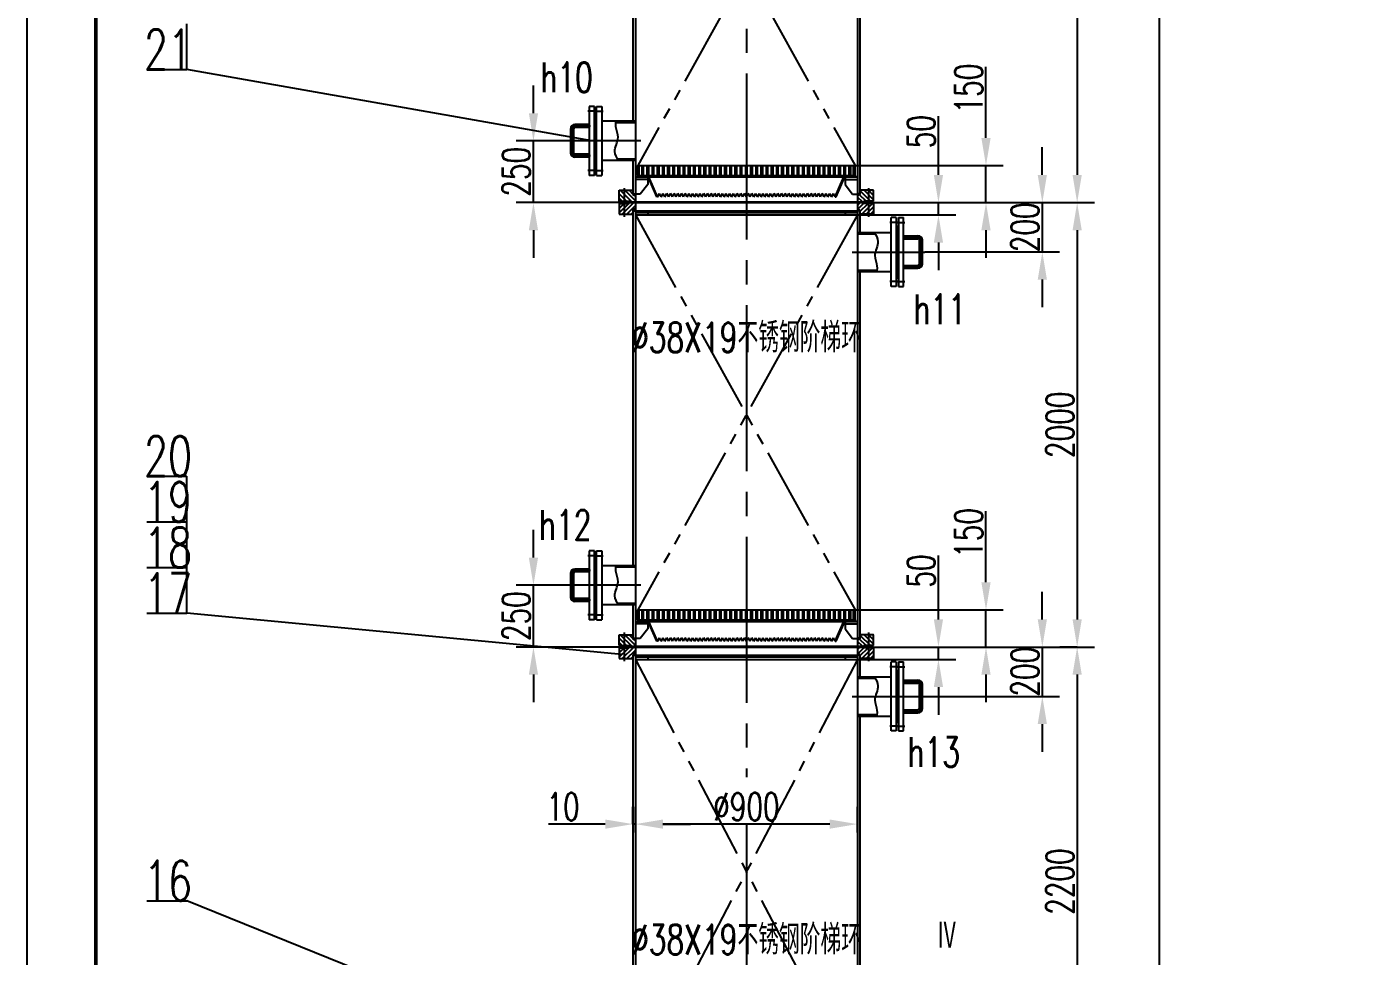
# Model space of a CAD drawing. Extents: x 4061 to 20693, y -5077 to 18471.
# Drawn here: x 4061 to 9476, y 2591 to 6356 of the extents above; entities that cross this region are included whole.
import ezdxf
from ezdxf.enums import TextEntityAlignment as Align

# ---------------------------------------------------------------- set-up
doc = ezdxf.new("R2010")
doc.units = 0
doc.header["$LTSCALE"] = 280
doc.header["$MEASUREMENT"] = 0
doc.header["$PDMODE"] = 3
for name, pattern in [('CENT1', [3.35, 2.4, -0.3, 0.35, -0.3]), ('CENTER', [1.66, 1.2, -0.15, 0.16, -0.15]), ('PHANTOM', [1.97, 1.2, -0.15, 0.16, -0.15, 0.16, -0.15])]:
    doc.linetypes.add(name, pattern=pattern)
doc.layers.get('0').update_dxf_attribs({"linetype": 'CONTINUOUS'})
doc.layers.get('DEFPOINTS').update_dxf_attribs({"linetype": 'CONTINUOUS'})
for name, color, linetype in [('3', 6, 'CONTINUOUS'), ('4', 5, 'CONTINUOUS'), ('A', 2, 'CONTINUOUS'), ('B', 7, 'CONTINUOUS'), ('C', 1, 'CENTER'), ('C1', 1, 'CENT1'), ('D', 4, 'PHANTOM')]:
    doc.layers.add(name, color=color, linetype=linetype)
doc.styles.add('HZ', font='txt', dxfattribs={"width": 0.7, "bigfont": 'hztxt'})
doc.dimstyles.get("Standard").update_dxf_attribs({"dimtxt": 0.18, "dimasz": 0.18, "dimexe": 0.18, "dimexo": 0.0625, "dimgap": 0.09, "dimtad": 0, "dimtih": 1, "dimtoh": 1, "dimdec": 4, "dimzin": 0, "dimdsep": 46, "dimtxsty": 'Standard', "dimcen": 0.09, "dimadec": 0, "dimazin": 0, "dimtfac": 1, "dimtdec": 4, "dimtofl": 0, "dimtmove": 0, "dimatfit": 3, "dimfxl": 1, "dimtolj": 1, "dimtzin": 0, "dimarcsym": 0})

# ---------------------------------------------------------------- blocks, each defined once
blk = doc.blocks.new('*D45')
at = {"color": 0, "linetype": 'ByBlock', "transparency": 16777216}
for p, q in [((6113.8, 6110.2), (6113.8, 6222.2)), ((6253.2, 5998.2), (6043.8, 5998.2)), ((6113.8, 5748.2), (6113.8, 5998.2)), ((6504.2, 5748.2), (6043.8, 5748.2)), ((6113.8, 5636.2), (6113.8, 5524.2))]:
    blk.add_line(p, q, dxfattribs=at)
for points in [[(6095.2, 6110.2), (6132.5, 6110.2), (6113.8, 5998.2)], [(6095.2, 5636.2), (6132.5, 5636.2), (6113.8, 5748.2)]]:
    blk.add_solid(points, dxfattribs=at)
at = {"layer": 'DEFPOINTS', "color": 0, "linetype": 'ByBlock', "transparency": 16777216}
for p in [(6113.8, 5998.2), (6253.2, 5998.2), (6504.2, 5748.2)]:
    blk.add_point(p, dxfattribs=at)
at = {"color": 0, "linetype": 'ByBlock', "transparency": 16777216, "insert": (6043.8, 5873.2), "char_height": 112, "attachment_point": 5, "rotation": 90, "style": 'HZ'}
blk.add_mtext('\\A1;250', dxfattribs=at)
blk = doc.blocks.new('*D48')
at = {"color": 0, "linetype": 'ByBlock', "transparency": 16777216}
for p, q in [((8175.7, 5860.2), (8175.7, 5972.2)), ((7449.2, 5748.2), (8245.7, 5748.2)), ((8175.7, 5748.2), (8175.7, 5548.2)), ((7700.2, 5548.2), (8245.7, 5548.2)), ((8175.7, 5436.2), (8175.7, 5324.2))]:
    blk.add_line(p, q, dxfattribs=at)
for points in [[(8157, 5860.2), (8194.3, 5860.2), (8175.7, 5748.2)], [(8157, 5436.2), (8194.3, 5436.2), (8175.7, 5548.2)]]:
    blk.add_solid(points, dxfattribs=at)
at = {"layer": 'DEFPOINTS', "color": 0, "linetype": 'ByBlock', "transparency": 16777216}
for p in [(7449.2, 5748.2), (7700.2, 5548.2), (8175.7, 5548.2)]:
    blk.add_point(p, dxfattribs=at)
at = {"color": 0, "linetype": 'ByBlock', "transparency": 16777216, "insert": (8105.7, 5648.2), "char_height": 112, "attachment_point": 5, "rotation": 90, "style": 'HZ'}
blk.add_mtext('\\A1;200', dxfattribs=at)
blk = doc.blocks.new('*D46')
at = {"color": 0, "linetype": 'ByBlock', "transparency": 16777216}
for p, q in [((8533.3, 6540.3), (8533.3, 6779)), ((8227.7, 6428.3), (8603.3, 6428.3)), ((8533.3, 6378.3), (8533.3, 6428.3)), ((8205.2, 6378.3), (8603.3, 6378.3)), ((8533.3, 6266.3), (8533.3, 6154.3))]:
    blk.add_line(p, q, dxfattribs=at)
for points in [[(8514.7, 6540.3), (8552, 6540.3), (8533.3, 6428.3)], [(8514.7, 6266.3), (8552, 6266.3), (8533.3, 6378.3)]]:
    blk.add_solid(points, dxfattribs=at)
at = {"layer": 'DEFPOINTS', "color": 0, "linetype": 'ByBlock', "transparency": 16777216}
for p in [(8227.7, 6428.3), (8205.2, 6378.3), (8533.3, 6378.3)]:
    blk.add_point(p, dxfattribs=at)
at = {"color": 0, "linetype": 'ByBlock', "transparency": 16777216, "insert": (8463.3, 6715.7), "char_height": 112, "attachment_point": 5, "rotation": 90, "style": 'HZ'}
blk.add_mtext('\\A1;50', dxfattribs=at)
blk = doc.blocks.new('*D47')
at = {"color": 0, "linetype": 'ByBlock', "transparency": 16777216}
for p, q in [((7947.4, 6010.2), (7947.4, 6298.2)), ((7416.7, 5898.2), (8017.4, 5898.2)), ((7947.4, 5748.2), (7947.4, 5898.2)), ((7564.6, 5748.2), (8017.4, 5748.2)), ((7947.4, 5636.2), (7947.4, 5524.2))]:
    blk.add_line(p, q, dxfattribs=at)
for points in [[(7928.7, 6010.2), (7966.1, 6010.2), (7947.4, 5898.2)], [(7928.7, 5636.2), (7966.1, 5636.2), (7947.4, 5748.2)]]:
    blk.add_solid(points, dxfattribs=at)
at = {"layer": 'DEFPOINTS', "color": 0, "linetype": 'ByBlock', "transparency": 16777216}
for p in [(7416.7, 5898.2), (7564.6, 5748.2), (7947.4, 5748.2)]:
    blk.add_point(p, dxfattribs=at)
at = {"color": 0, "linetype": 'ByBlock', "transparency": 16777216, "insert": (7877.4, 6210.2), "char_height": 112, "attachment_point": 5, "rotation": 90, "style": 'HZ'}
blk.add_mtext('\\A1;150', dxfattribs=at)
blk = doc.blocks.new('*D49')
at = {"color": 0, "linetype": 'ByBlock', "transparency": 16777216}
for p, q in [((8014.6, 7548.2), (8386.8, 7548.2)), ((8316.8, 7436.2), (8316.8, 5860.2)), ((7953.3, 5748.2), (8386.8, 5748.2))]:
    blk.add_line(p, q, dxfattribs=at)
for points in [[(8298.2, 7436.2), (8335.5, 7436.2), (8316.8, 7548.2)], [(8298.2, 5860.2), (8335.5, 5860.2), (8316.8, 5748.2)]]:
    blk.add_solid(points, dxfattribs=at)
at = {"layer": 'DEFPOINTS', "color": 0, "linetype": 'ByBlock', "transparency": 16777216}
for p in [(8014.6, 7548.2), (7953.3, 5748.2), (8316.8, 5748.2)]:
    blk.add_point(p, dxfattribs=at)
at = {"color": 0, "linetype": 'ByBlock', "transparency": 16777216, "insert": (8246.8, 6648.2), "char_height": 112, "attachment_point": 5, "rotation": 90, "style": 'HZ'}
blk.add_mtext('\\A1;2000', dxfattribs=at)
blk = doc.blocks.new('*D50')
at = {"color": 0, "linetype": 'ByBlock', "transparency": 16777216}
for p, q in [((6113.8, 4310.2), (6113.8, 4422.2)), ((6253.2, 4198.2), (6043.8, 4198.2)), ((6113.8, 3948.2), (6113.8, 4198.2)), ((6504.2, 3948.2), (6043.8, 3948.2)), ((6113.8, 3836.2), (6113.8, 3724.2))]:
    blk.add_line(p, q, dxfattribs=at)
for points in [[(6095.2, 4310.2), (6132.5, 4310.2), (6113.8, 4198.2)], [(6095.2, 3836.2), (6132.5, 3836.2), (6113.8, 3948.2)]]:
    blk.add_solid(points, dxfattribs=at)
at = {"layer": 'DEFPOINTS', "color": 0, "linetype": 'ByBlock', "transparency": 16777216}
for p in [(6113.8, 4198.2), (6253.2, 4198.2), (6504.2, 3948.2)]:
    blk.add_point(p, dxfattribs=at)
at = {"color": 0, "linetype": 'ByBlock', "transparency": 16777216, "insert": (6043.8, 4073.2), "char_height": 112, "attachment_point": 5, "rotation": 90, "style": 'HZ'}
blk.add_mtext('\\A1;250', dxfattribs=at)
blk = doc.blocks.new('*D53')
at = {"color": 0, "linetype": 'ByBlock', "transparency": 16777216}
for p, q in [((8175.7, 4060.2), (8175.7, 4172.2)), ((7449.2, 3948.2), (8245.7, 3948.2)), ((8175.7, 3948.2), (8175.7, 3748.2)), ((7700.2, 3748.2), (8245.7, 3748.2)), ((8175.7, 3636.2), (8175.7, 3524.2))]:
    blk.add_line(p, q, dxfattribs=at)
for points in [[(8157, 4060.2), (8194.3, 4060.2), (8175.7, 3948.2)], [(8157, 3636.2), (8194.3, 3636.2), (8175.7, 3748.2)]]:
    blk.add_solid(points, dxfattribs=at)
at = {"layer": 'DEFPOINTS', "color": 0, "linetype": 'ByBlock', "transparency": 16777216}
for p in [(7449.2, 3948.2), (7700.2, 3748.2), (8175.7, 3748.2)]:
    blk.add_point(p, dxfattribs=at)
at = {"color": 0, "linetype": 'ByBlock', "transparency": 16777216, "insert": (8105.7, 3848.2), "char_height": 112, "attachment_point": 5, "rotation": 90, "style": 'HZ'}
blk.add_mtext('\\A1;200', dxfattribs=at)
blk = doc.blocks.new('*D51')
at = {"color": 0, "linetype": 'ByBlock', "transparency": 16777216}
for p, q in [((8533.3, 4540.3), (8533.3, 4799.6)), ((8227.7, 4428.3), (8603.3, 4428.3)), ((8533.3, 4378.3), (8533.3, 4428.3)), ((8205.2, 4378.3), (8603.3, 4378.3)), ((8533.3, 4266.3), (8533.3, 4154.3))]:
    blk.add_line(p, q, dxfattribs=at)
for points in [[(8514.7, 4540.3), (8552, 4540.3), (8533.3, 4428.3)], [(8514.7, 4266.3), (8552, 4266.3), (8533.3, 4378.3)]]:
    blk.add_solid(points, dxfattribs=at)
at = {"layer": 'DEFPOINTS', "color": 0, "linetype": 'ByBlock', "transparency": 16777216}
for p in [(8227.7, 4428.3), (8205.2, 4378.3), (8533.3, 4378.3)]:
    blk.add_point(p, dxfattribs=at)
at = {"color": 0, "linetype": 'ByBlock', "transparency": 16777216, "insert": (8463.3, 4736.2), "char_height": 112, "attachment_point": 5, "rotation": 90, "style": 'HZ'}
blk.add_mtext('\\A1;50', dxfattribs=at)
blk = doc.blocks.new('*D52')
at = {"color": 0, "linetype": 'ByBlock', "transparency": 16777216}
for p, q in [((7947.4, 4210.2), (7947.4, 4498.2)), ((7416.7, 4098.2), (8017.4, 4098.2)), ((7947.4, 3948.2), (7947.4, 4098.2)), ((7564.6, 3948.2), (8017.4, 3948.2)), ((7947.4, 3836.2), (7947.4, 3724.2))]:
    blk.add_line(p, q, dxfattribs=at)
for points in [[(7928.7, 4210.2), (7966.1, 4210.2), (7947.4, 4098.2)], [(7928.7, 3836.2), (7966.1, 3836.2), (7947.4, 3948.2)]]:
    blk.add_solid(points, dxfattribs=at)
at = {"layer": 'DEFPOINTS', "color": 0, "linetype": 'ByBlock', "transparency": 16777216}
for p in [(7416.7, 4098.2), (7564.6, 3948.2), (7947.4, 3948.2)]:
    blk.add_point(p, dxfattribs=at)
at = {"color": 0, "linetype": 'ByBlock', "transparency": 16777216, "insert": (7877.4, 4410.2), "char_height": 112, "attachment_point": 5, "rotation": 90, "style": 'HZ'}
blk.add_mtext('\\A1;150', dxfattribs=at)
blk = doc.blocks.new('*D54')
at = {"color": 0, "linetype": 'ByBlock', "transparency": 16777216}
for p, q in [((8014.6, 5748.2), (8386.8, 5748.2)), ((8316.8, 5636.2), (8316.8, 4060.2)), ((7953.3, 3948.2), (8386.8, 3948.2))]:
    blk.add_line(p, q, dxfattribs=at)
for points in [[(8298.2, 5636.2), (8335.5, 5636.2), (8316.8, 5748.2)], [(8298.2, 4060.2), (8335.5, 4060.2), (8316.8, 3948.2)]]:
    blk.add_solid(points, dxfattribs=at)
at = {"layer": 'DEFPOINTS', "color": 0, "linetype": 'ByBlock', "transparency": 16777216}
for p in [(8014.6, 5748.2), (7953.3, 3948.2), (8316.8, 3948.2)]:
    blk.add_point(p, dxfattribs=at)
at = {"color": 0, "linetype": 'ByBlock', "transparency": 16777216, "insert": (8246.8, 4848.2), "char_height": 112, "attachment_point": 5, "rotation": 90, "style": 'HZ'}
blk.add_mtext('\\A1;2000', dxfattribs=at)
blk = doc.blocks.new('*D59')
at = {"color": 0, "linetype": 'ByBlock', "transparency": 16777216}
for p, q in [((8316.8, 3648.2), (8246.8, 3648.2)), ((8316.8, 3536.2), (8316.8, 1860.2)), ((7953.3, 1748.2), (8386.8, 1748.2))]:
    blk.add_line(p, q, dxfattribs=at)
for points in [[(8298.2, 3536.2), (8335.5, 3536.2), (8316.8, 3648.2)], [(8298.2, 1860.2), (8335.5, 1860.2), (8316.8, 1748.2)]]:
    blk.add_solid(points, dxfattribs=at)
at = {"layer": 'DEFPOINTS', "color": 0, "linetype": 'ByBlock', "transparency": 16777216}
for p in [(8316.8, 3648.2), (7953.3, 1748.2), (8316.8, 1748.2)]:
    blk.add_point(p, dxfattribs=at)
at = {"color": 0, "linetype": 'ByBlock', "transparency": 16777216, "insert": (8246.8, 2698.2), "char_height": 112, "attachment_point": 5, "rotation": 90, "style": 'HZ'}
blk.add_mtext('\\A1;2200', dxfattribs=at)
blk = doc.blocks.new('*D71')
at = {"color": 0, "linetype": 'ByBlock', "transparency": 16777216}
for p, q in [((7305.2, 3689.5), (7305.2, 3793.4)), ((8205.2, 3689.5), (8205.2, 3793.4)), ((8093.2, 3723.4), (7417.2, 3723.4))]:
    blk.add_line(p, q, dxfattribs=at)
for points in [[(7417.2, 3742), (7417.2, 3704.7), (7305.2, 3723.4)], [(8093.2, 3742), (8093.2, 3704.7), (8205.2, 3723.4)]]:
    blk.add_solid(points, dxfattribs=at)
at = {"layer": 'DEFPOINTS', "color": 0, "linetype": 'ByBlock', "transparency": 16777216}
for p in [(7305.2, 3723.4), (7305.2, 3689.5), (8205.2, 3689.5)]:
    blk.add_point(p, dxfattribs=at)
at = {"color": 0, "linetype": 'ByBlock', "transparency": 16777216, "insert": (7755.2, 3793.4), "char_height": 112, "attachment_point": 5, "style": 'HZ'}
blk.add_mtext('\\A1;∅900', dxfattribs=at)
blk = doc.blocks.new('*D72')
at = {"color": 0, "linetype": 'ByBlock', "transparency": 16777216}
for p, q in [((7295.2, 3723.4), (7295.2, 3793.4)), ((7305.2, 3723.4), (7305.2, 3793.4)), ((7183.2, 3723.4), (6953.2, 3723.4)), ((7305.2, 3723.4), (7295.2, 3723.4)), ((7417.2, 3723.4), (7529.2, 3723.4))]:
    blk.add_line(p, q, dxfattribs=at)
for points in [[(7183.2, 3742), (7183.2, 3704.7), (7295.2, 3723.4)], [(7417.2, 3742), (7417.2, 3704.7), (7305.2, 3723.4)]]:
    blk.add_solid(points, dxfattribs=at)
at = {"layer": 'DEFPOINTS', "color": 0, "linetype": 'ByBlock', "transparency": 16777216}
for p in [(7295.2, 3723.4), (7295.2, 3723.4), (7305.2, 3723.4)]:
    blk.add_point(p, dxfattribs=at)
at = {"color": 0, "linetype": 'ByBlock', "transparency": 16777216, "insert": (7012.2, 3793.4), "char_height": 112, "attachment_point": 5, "style": 'HZ'}
blk.add_mtext('\\A1;10', dxfattribs=at)
blk = doc.blocks.new('件号1')
at = {"layer": 'B'}
blk.add_line((0, 0), (6, 0), dxfattribs=at)
at = {"layer": 'B', "style": 'HZ', "width": 0.7}
blk.add_attdef('JH', text='', height=6, dxfattribs=at).set_placement((3.18, 0), align=Align.CENTER)
blk = doc.blocks.new('*D197')
at = {"color": 0, "linetype": 'ByBlock', "transparency": 16777216}
for p, q in [((7044.2, 16958.1), (8719.1, 16958.1)), ((8649.1, 16846.1), (8649.1, -3424.9)), ((7946.7, -3536.9), (8719.1, -3536.9))]:
    blk.add_line(p, q, dxfattribs=at)
for points in [[(8630.4, 16846.1), (8667.8, 16846.1), (8649.1, 16958.1)], [(8630.4, -3424.9), (8667.8, -3424.9), (8649.1, -3536.9)]]:
    blk.add_solid(points, dxfattribs=at)
at = {"layer": 'DEFPOINTS', "color": 0, "linetype": 'ByBlock', "transparency": 16777216}
for p in [(7044.2, 16958.1), (7946.7, -3536.9), (8649.1, -3536.9)]:
    blk.add_point(p, dxfattribs=at)
at = {"color": 0, "linetype": 'ByBlock', "transparency": 16777216, "insert": (8579.1, 6710.6), "char_height": 112, "attachment_point": 5, "rotation": 90, "style": 'HZ'}
blk.add_mtext('\\A1;~22722', dxfattribs=at)
blk = doc.blocks.new('A$C467B15EC')
at = {"layer": 'A'}
for p, q in [((10, 126), (890, 126)), ((10, 86), (10, 126)), ((16, 86), (16, 126)), ((27, 86), (27, 126)), ((33, 86), (33, 126)), ((48, 86), (48, 126)), ((54, 86), (54, 126)), ((69, 86), (69, 126)), ((75, 86), (75, 126)), ((90, 86), (90, 126)), ((96, 86), (96, 126)), ((111, 86), (111, 126)), ((117, 86), (117, 126)), ((132, 86), (132, 126)), ((138, 86), (138, 126)), ((153, 86), (153, 126)), ((159, 86), (159, 126)), ((174, 86), (174, 126)), ((180, 86), (180, 126)), ((195, 86), (195, 126)), ((201, 86), (201, 126)), ((216, 86), (216, 126)), ((222, 86), (222, 126)), ((237, 86), (237, 126)), ((243, 86), (243, 126)), ((258, 86), (258, 126)), ((264, 86), (264, 126)), ((279, 86), (279, 126)), ((285, 86), (285, 126)), ((300, 86), (300, 126)), ((306, 86), (306, 126)), ((321, 86), (321, 126)), ((327, 86), (327, 126)), ((342, 86), (342, 126)), ((348, 86), (348, 126)), ((363, 86), (363, 126)), ((369, 86), (369, 126)), ((384, 86), (384, 126)), ((390, 86), (390, 126)), ((405, 86), (405, 126)), ((411, 86), (411, 126)), ((426, 86), (426, 126)), ((432, 86), (432, 126)), ((447, 86), (447, 126)), ((453, 86), (453, 126)), ((468, 86), (468, 126)), ((474, 86), (474, 126)), ((489, 86), (489, 126)), ((495, 86), (495, 126)), ((510, 86), (510, 126)), ((516, 86), (516, 126)), ((531, 86), (531, 126)), ((537, 86), (537, 126)), ((552, 86), (552, 126)), ((558, 86), (558, 126)), ((573, 86), (573, 126)), ((579, 86), (579, 126)), ((594, 86), (594, 126)), ((600, 86), (600, 126)), ((615, 86), (615, 126)), ((621, 86), (621, 126)), ((636, 86), (636, 126)), ((642, 86), (642, 126)), ((657, 86), (657, 126)), ((663, 86), (663, 126)), ((678, 86), (678, 126)), ((684, 86), (684, 126)), ((699, 86), (699, 126)), ((705, 86), (705, 126)), ((720, 86), (720, 126)), ((726, 86), (726, 126)), ((741, 86), (741, 126)), ((747, 86), (747, 126)), ((762, 86), (762, 126)), ((768, 86), (768, 126)), ((783, 86), (783, 126)), ((789, 86), (789, 126)), ((804, 86), (804, 126)), ((810, 86), (810, 126)), ((825, 86), (825, 126)), ((831, 86), (831, 126)), ((846, 86), (846, 126)), ((852, 86), (852, 126)), ((867, 86), (867, 126)), ((873, 86), (873, 126)), ((884, 86), (884, 126)), ((890, 86), (890, 126)), ((0, 80), (900, 80)), ((56.1, 70), (0, 70)), ((10, 86), (890, 86)), ((10, 86), (10, 80)), ((50, 80), (50, 70)), ((50, 70), (50, 50)), ((86.7, 0), (51.7, 80)), ((90, 0), (55, 80)), ((810, 0), (845, 80)), ((813.3, 0), (848.3, 80)), ((843.9, 70), (900, 70)), ((845, 80), (845, 86)), ((850, 80), (850, 70)), ((850, 70), (850, 50)), ((890, 86), (890, 80)), ((20, 10), (0, 10)), ((50, 50), (20, 10)), ((90, 0), (86.7, 0)), ((90, 0), (97.5, 13)), ((105, 0), (97.5, 13)), ((105, 0), (112.5, 13)), ((120, 0), (112.5, 13)), ((120, 0), (127.5, 13)), ((135, 0), (127.5, 13)), ((135, 0), (142.5, 13)), ((150, 0), (142.5, 13)), ((150, 0), (157.5, 13)), ((165, 0), (157.5, 13)), ((165, 0), (172.5, 13)), ((180, 0), (172.5, 13)), ((180, 0), (187.5, 13)), ((195, 0), (187.5, 13)), ((195, 0), (202.5, 13)), ((210, 0), (202.5, 13)), ((210, 0), (217.5, 13)), ((225, 0), (217.5, 13)), ((225, 0), (232.5, 13)), ((240, 0), (232.5, 13)), ((240, 0), (247.5, 13)), ((255, 0), (247.5, 13)), ((255, 0), (262.5, 13)), ((270, 0), (262.5, 13)), ((270, 0), (277.5, 13)), ((285, 0), (277.5, 13)), ((285, 0), (292.5, 13)), ((300, 0), (292.5, 13)), ((300, 0), (307.5, 13)), ((315, 0), (307.5, 13)), ((315, 0), (322.5, 13)), ((330, 0), (322.5, 13)), ((330, 0), (337.5, 13)), ((345, 0), (337.5, 13)), ((345, 0), (352.5, 13)), ((360, 0), (352.5, 13)), ((360, 0), (367.5, 13)), ((375, 0), (367.5, 13)), ((375, 0), (382.5, 13)), ((390, 0), (382.5, 13)), ((390, 0), (397.5, 13)), ((405, 0), (397.5, 13)), ((405, 0), (412.5, 13)), ((420, 0), (412.5, 13)), ((420, 0), (427.5, 13)), ((420, 0), (427.5, 13)), ((435, 0), (427.5, 13)), ((435, 0), (427.5, 13)), ((435, 0), (442.5, 13)), ((435, 0), (442.5, 13)), ((450, 0), (442.5, 13)), ((450, 0), (442.5, 13)), ((450, 0), (457.5, 13)), ((450, 0), (457.5, 13)), ((465, 0), (457.5, 13)), ((465, 0), (457.5, 13)), ((465, 0), (472.5, 13)), ((465, 0), (472.5, 13)), ((480, 0), (472.5, 13)), ((480, 0), (472.5, 13)), ((480, 0), (487.5, 13)), ((495, 0), (487.5, 13)), ((495, 0), (502.5, 13)), ((510, 0), (502.5, 13)), ((510, 0), (517.5, 13)), ((525, 0), (517.5, 13)), ((525, 0), (532.5, 13)), ((540, 0), (532.5, 13)), ((540, 0), (547.5, 13)), ((555, 0), (547.5, 13)), ((555, 0), (562.5, 13)), ((570, 0), (562.5, 13)), ((570, 0), (577.5, 13)), ((585, 0), (577.5, 13)), ((585, 0), (592.5, 13)), ((600, 0), (592.5, 13)), ((600, 0), (607.5, 13)), ((615, 0), (607.5, 13)), ((615, 0), (622.5, 13)), ((630, 0), (622.5, 13)), ((630, 0), (637.5, 13)), ((645, 0), (637.5, 13)), ((645, 0), (652.5, 13)), ((660, 0), (652.5, 13)), ((660, 0), (667.5, 13)), ((675, 0), (667.5, 13)), ((675, 0), (682.5, 13)), ((690, 0), (682.5, 13)), ((690, 0), (697.5, 13)), ((705, 0), (697.5, 13)), ((705, 0), (712.5, 13)), ((720, 0), (712.5, 13)), ((720, 0), (727.5, 13)), ((735, 0), (727.5, 13)), ((735, 0), (742.5, 13)), ((750, 0), (742.5, 13)), ((750, 0), (757.5, 13)), ((765, 0), (757.5, 13)), ((765, 0), (772.5, 13)), ((780, 0), (772.5, 13)), ((780, 0), (787.5, 13)), ((795, 0), (787.5, 13)), ((795, 0), (802.5, 13)), ((810, 0), (802.5, 13)), ((810, 0), (813.3, 0)), ((850, 50), (880, 10)), ((880, 10), (900, 10))]:
    blk.add_line(p, q, dxfattribs=at)

msp = doc.modelspace()

# ---------------------------------------------------------------- hatches: boundary and pattern name
h = msp.add_hatch()
h.set_pattern_fill('ANSI31', color=256, scale=4, angle=90, style=0)
h.set_pattern_definition([(135, (-737.88, -9572.147), (-8.980256, -8.980256), [])])
h.paths.add_polyline_path([(6481.70793, 5693.13672), (6461.70793, 5693.13672), (6461.70793, 5649.13672), (6481.70793, 5649.13672)])
h.paths.add_polyline_path([(6516.70793, 5676.13672), (6516.70793, 5693.13672), (6481.70793, 5693.13672), (6481.70793, 5649.13672), (6501.20793, 5649.13672), (6504.20793, 5646.13672), (6526.70793, 5646.13672), (6526.70793, 5670.36322)])
h.paths.add_polyline_path([(7471.70793, 5693.13672), (7436.70793, 5693.13672), (7436.70793, 5676.13672), (7426.70793, 5670.36322), (7426.70793, 5646.13672), (7449.20793, 5646.13672), (7452.20793, 5649.13672), (7471.70793, 5649.13672)])
h.paths.add_polyline_path([(7491.70793, 5693.13672), (7471.70793, 5693.13672), (7471.70793, 5649.13672), (7491.70793, 5649.13672)])
h = msp.add_hatch()
h.set_pattern_fill('ANSI31', color=256, scale=4, style=0)
h.set_pattern_definition([(45, (-737.88, -9572.147), (-8.980256, 8.980256), [])])
h.paths.add_polyline_path([(6526.70793, 5643.13672), (6504.20793, 5643.13672), (6501.20793, 5640.13672), (6481.70793, 5640.13672), (6481.70793, 5596.13672), (6516.70793, 5596.13672), (6516.70793, 5613.13672), (6526.70793, 5618.91023)])
h.paths.add_polyline_path([(6481.70793, 5640.13672), (6461.70793, 5640.13672), (6461.70793, 5596.13672), (6481.70793, 5596.13672)])
h.paths.add_polyline_path([(7471.70793, 5640.13672), (7452.20793, 5640.13672), (7449.20793, 5643.13672), (7426.70793, 5643.13672), (7426.70793, 5618.91023), (7436.70793, 5613.13672), (7436.70793, 5596.13672), (7471.70793, 5596.13672)])
h.paths.add_polyline_path([(7491.70793, 5640.13672), (7471.70793, 5640.13672), (7471.70793, 5596.13672), (7491.70793, 5596.13672)])
h = msp.add_hatch()
h.set_pattern_fill('ANSI37', color=256, style=0)
h.set_pattern_definition([(45, (-737.8797, -6572.147), (-2.245064, 2.245064), []), (135, (-737.8797, -6572.147), (-2.245064, -2.245064), [])])
h.paths.add_polyline_path([(6526.70793, 5646.13672), (6504.20793, 5646.13672), (6504.20793, 5643.13672), (6526.70793, 5643.13672)])
h.paths.add_polyline_path([(7449.20793, 5646.13672), (7426.70793, 5646.13672), (7426.70793, 5643.13672), (7449.20793, 5643.13672)])
for points in [[(6526.70793, 5670.36322), (6516.70793, 5676.13672), (6516.70793, 5679.13672), (6526.70793, 5679.13672)], [(7426.70793, 5670.36322), (7436.70793, 5676.13672), (7436.70793, 5679.13672), (7426.70793, 5679.13672)], [(6526.70793, 5618.91023), (6516.70793, 5613.13672), (6516.70793, 5610.13672), (6526.70793, 5610.13672)], [(7426.70793, 5618.91023), (7436.70793, 5613.13672), (7436.70793, 5610.13672), (7426.70793, 5610.13672)], [(6526.70793, 3870.36322), (6516.70793, 3876.13672), (6516.70793, 3879.13672), (6526.70793, 3879.13672)], [(7426.70793, 3870.36322), (7436.70793, 3876.13672), (7436.70793, 3879.13672), (7426.70793, 3879.13672)], [(6526.70793, 3818.91023), (6516.70793, 3813.13672), (6516.70793, 3810.13672), (6526.70793, 3810.13672)], [(7426.70793, 3818.91023), (7436.70793, 3813.13672), (7436.70793, 3810.13672), (7426.70793, 3810.13672)]]:
    msp.add_hatch(color=256).paths.add_polyline_path(points)
h = msp.add_hatch()
h.set_pattern_fill('ANSI31', color=256, scale=4, angle=90, style=0)
h.set_pattern_definition([(135, (-737.88, -11372.147), (-8.980256, -8.980256), [])])
h.paths.add_polyline_path([(6481.70793, 3893.13672), (6461.70793, 3893.13672), (6461.70793, 3849.13672), (6481.70793, 3849.13672)])
h.paths.add_polyline_path([(6516.70793, 3876.13672), (6516.70793, 3893.13672), (6481.70793, 3893.13672), (6481.70793, 3849.13672), (6501.20793, 3849.13672), (6504.20793, 3846.13672), (6526.70793, 3846.13672), (6526.70793, 3870.36322)])
h.paths.add_polyline_path([(7471.70793, 3893.13672), (7436.70793, 3893.13672), (7436.70793, 3876.13672), (7426.70793, 3870.36322), (7426.70793, 3846.13672), (7449.20793, 3846.13672), (7452.20793, 3849.13672), (7471.70793, 3849.13672)])
h.paths.add_polyline_path([(7491.70793, 3893.13672), (7471.70793, 3893.13672), (7471.70793, 3849.13672), (7491.70793, 3849.13672)])
h = msp.add_hatch()
h.set_pattern_fill('ANSI37', color=256, style=0)
h.set_pattern_definition([(45, (-737.8797, -8372.147), (-2.245064, 2.245064), []), (135, (-737.8797, -8372.147), (-2.245064, -2.245064), [])])
h.paths.add_polyline_path([(6526.70793, 3846.13672), (6504.20793, 3846.13672), (6504.20793, 3843.13672), (6526.70793, 3843.13672)])
h.paths.add_polyline_path([(7449.20793, 3846.13672), (7426.70793, 3846.13672), (7426.70793, 3843.13672), (7449.20793, 3843.13672)])
h = msp.add_hatch()
h.set_pattern_fill('ANSI31', color=256, scale=4, style=0)
h.set_pattern_definition([(45, (-737.88, -11372.147), (-8.980256, 8.980256), [])])
h.paths.add_polyline_path([(6526.70793, 3843.13672), (6504.20793, 3843.13672), (6501.20793, 3840.13672), (6481.70793, 3840.13672), (6481.70793, 3796.13672), (6516.70793, 3796.13672), (6516.70793, 3813.13672), (6526.70793, 3818.91023)])
h.paths.add_polyline_path([(6481.70793, 3840.13672), (6461.70793, 3840.13672), (6461.70793, 3796.13672), (6481.70793, 3796.13672)])
h.paths.add_polyline_path([(7471.70793, 3840.13672), (7452.20793, 3840.13672), (7449.20793, 3843.13672), (7426.70793, 3843.13672), (7426.70793, 3818.91023), (7436.70793, 3813.13672), (7436.70793, 3796.13672), (7471.70793, 3796.13672)])
h.paths.add_polyline_path([(7491.70793, 3840.13672), (7471.70793, 3840.13672), (7471.70793, 3796.13672), (7491.70793, 3796.13672)])

# ---------------------------------------------------------------- linework, layer by layer
for points in [[(6458.70793, 5813.63672), (6443.83249, 5850.012), (6456.48816, 5907.83402), (6448.05108, 5949.99597), (6448.05108, 5972.63672)], [(7494.70793, 5522.63672), (7509.58338, 5486.26145), (7496.92771, 5428.43942), (7505.36479, 5386.27747), (7505.36479, 5363.63672)], [(6458.70793, 4013.63672), (6443.83249, 4050.012), (6456.48816, 4107.83402), (6448.05108, 4149.99597), (6448.05108, 4172.63672)], [(7494.70793, 3722.63672), (7509.58338, 3686.26145), (7496.92771, 3628.43942), (7505.36479, 3586.27747), (7505.36479, 3563.63672)]]:
    msp.add_spline(points, degree=3)
at = {"layer": '3'}
msp.add_lwpolyline([(20692.69809, -5076.57594), (20692.69809, 18471.42406), (4060.69809, 18471.42406), (4060.69809, -5076.57594)], close=True, dxfattribs=at)
at = {"layer": '4', "const_width": 14}
msp.add_lwpolyline([(20412.69809, -4796.57594), (20412.69809, 18191.42406), (4340.69809, 18191.42406), (4340.69809, -4796.57594)], close=True, dxfattribs=at)
at = {"layer": 'A'}
for p, q in [((6526.70793, 13868.66231), (6526.70793, -282.38887)), ((7426.70793, 13868.66231), (7426.70793, -282.38887)), ((6516.70793, 7413.13672), (6516.70793, 5972.63672)), ((7436.70793, 7163.63672), (7436.70793, 5676.13672)), ((6339.70793, 6033.13672), (6339.70793, 5753.13672)), ((6360.70793, 6033.13672), (6339.70793, 6033.13672)), ((6360.70793, 5753.13672), (6360.70793, 6033.13672)), ((6369.70793, 5753.13672), (6369.70793, 6033.13672)), ((6369.70793, 6033.13672), (6390.70793, 6033.13672)), ((6390.70793, 6033.13672), (6390.70793, 5753.13672)), ((6339.70793, 5959.13672), (6281.70793, 5959.13672)), ((6363.70793, 5998.13672), (6360.70793, 5998.13672)), ((6366.70793, 5998.13672), (6363.70793, 5998.13672)), ((6363.70793, 5788.13672), (6363.70793, 5998.13672)), ((6366.70793, 5788.13672), (6366.70793, 5998.13672)), ((6366.70793, 5998.13672), (6369.70793, 5998.13672)), ((6526.70793, 5972.63672), (6390.70793, 5972.63672)), ((6526.70793, 5966.63672), (6447.70699, 5966.63672)), ((6263.70793, 5941.13672), (6263.70793, 5845.13672)), ((6275.70793, 5941.13672), (6275.70793, 5845.13672)), ((6339.70793, 5947.13672), (6281.70793, 5947.13672)), ((6339.70793, 5839.13672), (6281.70793, 5839.13672)), ((6339.70793, 5827.13672), (6281.70793, 5827.13672)), ((6526.70793, 5813.63672), (6390.70793, 5813.63672)), ((6526.70793, 5819.63672), (6455.18577, 5819.63672)), ((6516.70793, 5813.63672), (6516.70793, 5676.13672)), ((6360.70793, 5753.13672), (6339.70793, 5753.13672)), ((6363.70793, 5788.13672), (6360.70793, 5788.13672)), ((6366.70793, 5788.13672), (6363.70793, 5788.13672)), ((6366.70793, 5788.13672), (6369.70793, 5788.13672)), ((6369.70793, 5753.13672), (6390.70793, 5753.13672)), ((6461.70793, 5649.13672), (6461.70793, 5693.13672)), ((6461.70793, 5693.13672), (6516.70793, 5693.13672)), ((7491.70793, 5693.13672), (7436.70793, 5693.13672)), ((7491.70793, 5649.13672), (7491.70793, 5693.13672)), ((6461.70793, 5649.13672), (6501.20793, 5649.13672)), ((6461.70793, 5640.13672), (6501.20793, 5640.13672)), ((6461.70793, 5640.13672), (6461.70793, 5596.13672)), ((6504.20793, 5646.13672), (6501.20793, 5649.13672)), ((6504.20793, 5643.13672), (6501.20793, 5640.13672)), ((6504.20793, 5646.13672), (7449.20793, 5646.13672)), ((6504.20793, 5646.13672), (6504.20793, 5643.13672)), ((6504.20793, 5643.13672), (7449.20793, 5643.13672)), ((6516.70793, 5679.13672), (6526.70793, 5679.13672)), ((6516.70793, 5676.13672), (6526.70793, 5670.36322)), ((7436.70793, 5679.13672), (7426.70793, 5679.13672)), ((7436.70793, 5676.13672), (7426.70793, 5670.36322)), ((7449.20793, 5646.13672), (7452.20793, 5649.13672)), ((7449.20793, 5646.13672), (7449.20793, 5643.13672)), ((7449.20793, 5643.13672), (7452.20793, 5640.13672)), ((7491.70793, 5649.13672), (7452.20793, 5649.13672)), ((7491.70793, 5640.13672), (7452.20793, 5640.13672)), ((7491.70793, 5640.13672), (7491.70793, 5596.13672)), ((6461.70793, 5596.13672), (6516.70793, 5596.13672)), ((6516.70793, 5613.13672), (6526.70793, 5618.91023)), ((6516.70793, 5613.13672), (6516.70793, 4172.63672)), ((6516.70793, 5610.13672), (6526.70793, 5610.13672)), ((6526.70793, 5610.13672), (7426.70793, 5610.13672)), ((6526.70793, 5604.13672), (7426.70793, 5604.13672)), ((6526.70793, 5603.13672), (7426.70793, 5603.13672)), ((6526.70793, 5593.13672), (7426.70793, 5593.13672)), ((6576.70793, 5604.13672), (6576.70793, 5610.13672)), ((6576.70793, 5603.13672), (6576.70793, 5593.13672)), ((7376.70793, 5604.13672), (7376.70793, 5610.13672)), ((7376.70793, 5603.13672), (7376.70793, 5593.13672)), ((7436.70793, 5613.13672), (7426.70793, 5618.91023)), ((7436.70793, 5610.13672), (7426.70793, 5610.13672)), ((7436.70793, 5613.13672), (7436.70793, 5522.63672)), ((7491.70793, 5596.13672), (7436.70793, 5596.13672)), ((7562.70793, 5303.13672), (7562.70793, 5583.13672)), ((7583.70793, 5583.13672), (7562.70793, 5583.13672)), ((7583.70793, 5583.13672), (7583.70793, 5303.13672)), ((7592.70793, 5583.13672), (7592.70793, 5303.13672)), ((7592.70793, 5583.13672), (7613.70793, 5583.13672)), ((7613.70793, 5303.13672), (7613.70793, 5583.13672)), ((7586.70793, 5548.13672), (7583.70793, 5548.13672)), ((7586.70793, 5548.13672), (7586.70793, 5338.13672)), ((7586.70793, 5548.13672), (7589.70793, 5548.13672)), ((7589.70793, 5548.13672), (7589.70793, 5338.13672)), ((7589.70793, 5548.13672), (7592.70793, 5548.13672)), ((7426.70793, 5522.63672), (7562.70793, 5522.63672)), ((7426.70793, 5516.63672), (7498.2301, 5516.63672)), ((7613.70793, 5509.13672), (7671.70793, 5509.13672)), ((7613.70793, 5497.13672), (7671.70793, 5497.13672)), ((7677.70793, 5395.13672), (7677.70793, 5491.13672)), ((7689.70793, 5395.13672), (7689.70793, 5491.13672)), ((7426.70793, 5369.63672), (7505.70888, 5369.63672)), ((7426.70793, 5363.63672), (7562.70793, 5363.63672)), ((7436.70793, 5363.63672), (7436.70793, 3876.13672)), ((7613.70793, 5389.13672), (7671.70793, 5389.13672)), ((7613.70793, 5377.13672), (7671.70793, 5377.13672)), ((7586.70793, 5338.13672), (7583.70793, 5338.13672)), ((7586.70793, 5338.13672), (7589.70793, 5338.13672)), ((7589.70793, 5338.13672), (7592.70793, 5338.13672)), ((7583.70793, 5303.13672), (7562.70793, 5303.13672)), ((7592.70793, 5303.13672), (7613.70793, 5303.13672)), ((6339.70793, 4233.13672), (6339.70793, 3953.13672)), ((6360.70793, 4233.13672), (6339.70793, 4233.13672)), ((6360.70793, 3953.13672), (6360.70793, 4233.13672)), ((6369.70793, 3953.13672), (6369.70793, 4233.13672)), ((6369.70793, 4233.13672), (6390.70793, 4233.13672)), ((6390.70793, 4233.13672), (6390.70793, 3953.13672)), ((6363.70793, 4198.13672), (6360.70793, 4198.13672)), ((6366.70793, 4198.13672), (6363.70793, 4198.13672)), ((6363.70793, 3988.13672), (6363.70793, 4198.13672)), ((6366.70793, 3988.13672), (6366.70793, 4198.13672)), ((6366.70793, 4198.13672), (6369.70793, 4198.13672)), ((6526.70793, 4172.63672), (6390.70793, 4172.63672)), ((6263.70793, 4141.13672), (6263.70793, 4045.13672)), ((6275.70793, 4141.13672), (6275.70793, 4045.13672)), ((6339.70793, 4159.13672), (6281.70793, 4159.13672)), ((6339.70793, 4147.13672), (6281.70793, 4147.13672)), ((6526.70793, 4166.63672), (6447.70699, 4166.63672)), ((6339.70793, 4039.13672), (6281.70793, 4039.13672)), ((6339.70793, 4027.13672), (6281.70793, 4027.13672)), ((6526.70793, 4013.63672), (6390.70793, 4013.63672)), ((6526.70793, 4019.63672), (6455.18577, 4019.63672)), ((6516.70793, 4013.63672), (6516.70793, 3876.13672)), ((6363.70793, 3988.13672), (6360.70793, 3988.13672)), ((6366.70793, 3988.13672), (6363.70793, 3988.13672)), ((6366.70793, 3988.13672), (6369.70793, 3988.13672)), ((6360.70793, 3953.13672), (6339.70793, 3953.13672)), ((6369.70793, 3953.13672), (6390.70793, 3953.13672)), ((6461.70793, 3893.13672), (6516.70793, 3893.13672)), ((6461.70793, 3849.13672), (6461.70793, 3893.13672)), ((6461.70793, 3849.13672), (6501.20793, 3849.13672)), ((6504.20793, 3846.13672), (6501.20793, 3849.13672)), ((6504.20793, 3846.13672), (7449.20793, 3846.13672)), ((6504.20793, 3846.13672), (6504.20793, 3843.13672)), ((6516.70793, 3879.13672), (6526.70793, 3879.13672)), ((6516.70793, 3876.13672), (6526.70793, 3870.36322)), ((7436.70793, 3879.13672), (7426.70793, 3879.13672)), ((7436.70793, 3876.13672), (7426.70793, 3870.36322)), ((7491.70793, 3893.13672), (7436.70793, 3893.13672)), ((7449.20793, 3846.13672), (7452.20793, 3849.13672)), ((7449.20793, 3846.13672), (7449.20793, 3843.13672)), ((7491.70793, 3849.13672), (7452.20793, 3849.13672)), ((7491.70793, 3849.13672), (7491.70793, 3893.13672)), ((6461.70793, 3840.13672), (6461.70793, 3796.13672)), ((6461.70793, 3840.13672), (6501.20793, 3840.13672)), ((6461.70793, 3796.13672), (6516.70793, 3796.13672)), ((6504.20793, 3843.13672), (6501.20793, 3840.13672)), ((6504.20793, 3843.13672), (7449.20793, 3843.13672)), ((6516.70793, 3813.13672), (6526.70793, 3818.91023)), ((6516.70793, 3810.13672), (6526.70793, 3810.13672)), ((6516.70793, 3810.13672), (6516.70793, 2272.63672)), ((6526.70793, 3810.13672), (7426.70793, 3810.13672)), ((6526.70793, 3804.13672), (7426.70793, 3804.13672)), ((6526.70793, 3803.13672), (7426.70793, 3803.13672)), ((6526.70793, 3793.13672), (7426.70793, 3793.13672)), ((6576.70793, 3804.13672), (6576.70793, 3810.13672)), ((6576.70793, 3803.13672), (6576.70793, 3793.13672)), ((7376.70793, 3804.13672), (7376.70793, 3810.13672)), ((7376.70793, 3803.13672), (7376.70793, 3793.13672)), ((7436.70793, 3813.13672), (7426.70793, 3818.91023)), ((7436.70793, 3810.13672), (7426.70793, 3810.13672)), ((7436.70793, 3813.13672), (7436.70793, 3722.63672)), ((7491.70793, 3796.13672), (7436.70793, 3796.13672)), ((7449.20793, 3843.13672), (7452.20793, 3840.13672)), ((7491.70793, 3840.13672), (7452.20793, 3840.13672)), ((7491.70793, 3840.13672), (7491.70793, 3796.13672)), ((7562.70793, 3503.13672), (7562.70793, 3783.13672)), ((7583.70793, 3783.13672), (7562.70793, 3783.13672)), ((7583.70793, 3783.13672), (7583.70793, 3503.13672)), ((7586.70793, 3748.13672), (7583.70793, 3748.13672)), ((7586.70793, 3748.13672), (7586.70793, 3538.13672)), ((7586.70793, 3748.13672), (7589.70793, 3748.13672)), ((7589.70793, 3748.13672), (7589.70793, 3538.13672)), ((7589.70793, 3748.13672), (7592.70793, 3748.13672)), ((7592.70793, 3783.13672), (7592.70793, 3503.13672)), ((7592.70793, 3783.13672), (7613.70793, 3783.13672)), ((7613.70793, 3503.13672), (7613.70793, 3783.13672)), ((7426.70793, 3722.63672), (7562.70793, 3722.63672)), ((7426.70793, 3716.63672), (7498.2301, 3716.63672)), ((7613.70793, 3709.13672), (7671.70793, 3709.13672)), ((7613.70793, 3697.13672), (7671.70793, 3697.13672)), ((7677.70793, 3595.13672), (7677.70793, 3691.13672)), ((7689.70793, 3595.13672), (7689.70793, 3691.13672)), ((7613.70793, 3589.13672), (7671.70793, 3589.13672)), ((7613.70793, 3577.13672), (7671.70793, 3577.13672)), ((7426.70793, 3569.63672), (7505.70888, 3569.63672)), ((7426.70793, 3563.63672), (7562.70793, 3563.63672)), ((7436.70793, 3563.63672), (7436.70793, 1976.13672)), ((7586.70793, 3538.13672), (7583.70793, 3538.13672)), ((7586.70793, 3538.13672), (7589.70793, 3538.13672)), ((7589.70793, 3538.13672), (7592.70793, 3538.13672)), ((7583.70793, 3503.13672), (7562.70793, 3503.13672)), ((7592.70793, 3503.13672), (7613.70793, 3503.13672))]:
    msp.add_line(p, q, dxfattribs=at)
for centre, radius, start, end in [((6281.70793, 5941.13672), 18, 90, 180), ((6281.70793, 5941.13672), 6, 90, 180), ((6281.70793, 5845.13672), 18, 180, 270), ((6281.70793, 5845.13672), 6, 180, 270), ((7671.70793, 5491.13672), 18, 0, 90), ((7671.70793, 5491.13672), 6, 0, 90), ((7671.70793, 5395.13672), 18, 270, 360), ((7671.70793, 5395.13672), 6, 270, 360), ((6281.70793, 4141.13672), 18, 90, 180), ((6281.70793, 4141.13672), 6, 90, 180), ((6281.70793, 4045.13672), 18, 180, 270), ((6281.70793, 4045.13672), 6, 180, 270), ((7671.70793, 3691.13672), 18, 0, 90), ((7671.70793, 3691.13672), 6, 0, 90), ((7671.70793, 3595.13672), 18, 270, 360), ((7671.70793, 3595.13672), 6, 270, 360)]:
    msp.add_arc(centre, radius, start, end, dxfattribs=at)
at = {"layer": 'B'}
for p, q in [((4709.169, 6182.05815), (4709.169, 6367.05815)), ((6350.42547, 5893.13672), (4709.169, 6182.05815)), ((4709.169, 4349.76123), (4709.169, 4534.76123)), ((4709.169, 4164.76123), (4709.169, 4349.76123)), ((4709.169, 3979.76123), (4709.169, 4164.76123)), ((6471.70793, 3813.11642), (4709.169, 3979.76123)), ((6676.70793, 2020.1271), (4709.169, 2815.28659))]:
    msp.add_line(p, q, dxfattribs=at)
at = {"layer": 'C'}
for p, q in [((6365.70793, 6013.13672), (6334.70793, 6013.13672)), ((6364.70793, 6013.13672), (6395.70793, 6013.13672)), ((6269.70793, 5941.13672), (6269.70793, 5845.13672)), ((6344.47667, 5953.13672), (6281.70793, 5953.13672)), ((6548.69365, 5893.13672), (6253.24454, 5893.13672)), ((6344.47667, 5833.13672), (6281.70793, 5833.13672)), ((6365.70793, 5773.13672), (6334.70793, 5773.13672)), ((6364.70793, 5773.13672), (6395.70793, 5773.13672)), ((6481.70793, 5702.08025), (6481.70793, 5585.22126)), ((7471.70793, 5702.08025), (7471.70793, 5585.22126)), ((7588.70793, 5563.13672), (7557.70793, 5563.13672)), ((7587.70793, 5563.13672), (7618.70793, 5563.13672)), ((7608.9392, 5503.13672), (7671.70793, 5503.13672)), ((7683.70793, 5395.13672), (7683.70793, 5491.13672)), ((7404.72222, 5443.13672), (7700.17133, 5443.13672)), ((7608.9392, 5383.13672), (7671.70793, 5383.13672)), ((7588.70793, 5323.13672), (7557.70793, 5323.13672)), ((7587.70793, 5323.13672), (7618.70793, 5323.13672)), ((6365.70793, 4213.13672), (6334.70793, 4213.13672)), ((6364.70793, 4213.13672), (6395.70793, 4213.13672)), ((6269.70793, 4141.13672), (6269.70793, 4045.13672)), ((6344.47667, 4153.13672), (6281.70793, 4153.13672)), ((6548.69365, 4093.13672), (6253.24454, 4093.13672)), ((6344.47667, 4033.13672), (6281.70793, 4033.13672)), ((6365.70793, 3973.13672), (6334.70793, 3973.13672)), ((6364.70793, 3973.13672), (6395.70793, 3973.13672)), ((6481.70793, 3902.08025), (6481.70793, 3785.22126)), ((7471.70793, 3902.08025), (7471.70793, 3785.22126)), ((7588.70793, 3763.13672), (7557.70793, 3763.13672)), ((7587.70793, 3763.13672), (7618.70793, 3763.13672)), ((7608.9392, 3703.13672), (7671.70793, 3703.13672)), ((7683.70793, 3595.13672), (7683.70793, 3691.13672)), ((7404.72222, 3643.13672), (7700.17133, 3643.13672)), ((7608.9392, 3583.13672), (7671.70793, 3583.13672)), ((7588.70793, 3523.13672), (7557.70793, 3523.13672)), ((7587.70793, 3523.13672), (7618.70793, 3523.13672))]:
    msp.add_line(p, q, dxfattribs=at)
for centre, start, end in [((6281.70793, 5941.13672), 90, 180), ((6281.70793, 5845.13672), 180, 270), ((7671.70793, 5491.13672), 0, 90), ((7671.70793, 5395.13672), 270, 360), ((6281.70793, 4141.13672), 90, 180), ((6281.70793, 4045.13672), 180, 270), ((7671.70793, 3691.13672), 0, 90), ((7671.70793, 3595.13672), 270, 360)]:
    msp.add_arc(centre, 12, start, end, dxfattribs=at)
at = {"layer": 'C1'}
for p, q in [((6976.70793, 13669.71439), (6976.70793, 3316.24761)), ((6976.70793, 3125.79808), (6976.70793, -10.48896))]:
    msp.add_line(p, q, dxfattribs=at)
at = {"layer": 'D'}
for p, q in [((6526.70793, 7393.13672), (7416.70793, 5793.13672)), ((7426.70793, 7393.13672), (6536.70793, 5793.13672)), ((6526.70793, 5593.13672), (7416.70793, 3993.13672)), ((7426.70793, 5593.13672), (6536.70793, 3993.13672)), ((6526.70793, 3793.13672), (7416.70793, 2093.13672)), ((7426.70793, 3793.13672), (6536.70793, 2093.13672))]:
    msp.add_line(p, q, dxfattribs=at)

# ---------------------------------------------------------------- block references
at = {"layer": 'A'}
for p in [(6526.70793, 5667.13671), (6526.70793, 3867.13671)]:
    msp.add_blockref('A$C467B15EC', p, dxfattribs=at)
at = {"layer": 'B', "xscale": 27, "yscale": 27, "zscale": 27}
for p, values in [((4547.169, 6182.05815), {'JH': '21'}), ((4547.169, 4534.76123), {'JH': '20'}), ((4547.169, 4349.76123), {'JH': '19'}), ((4547.169, 4164.76123), {'JH': '18'}), ((4547.169, 3979.76123), {'JH': '17'}), ((4547.169, 2815.28659), {'JH': '16'})]:
    msp.add_blockref('件号1', p, dxfattribs=at).add_auto_attribs(values)

# ---------------------------------------------------------------- texts
at = {"layer": 'B', "style": 'HZ', "width": 0.7}
for s, p in [('h10', (6248.37647, 6090.87987)), ('h11', (7760.46701, 5151.35343)), ('%%c38X19不锈钢阶梯环', (6976.70793, 5036.98571)), ('h12', (6242.81119, 4277.69028)), ('h13', (7736.27207, 3357.63063)), ('%%c38X19不锈钢阶梯环', (6976.70793, 2598.304)), ('Ⅳ', (7787.99305, 2613.37606))]:
    msp.add_text(s, height=120, dxfattribs=at).set_placement(p, align=Align.CENTER)

# ---------------------------------------------------------------- dimensions: what is measured, and where the dimension line sits
at = {"layer": 'B'}
dim = msp.add_linear_dim(base=(8649.08591, -3536.86328), p1=(7044.20793, 16958.13672), p2=(7946.70793, -3536.86328), angle=90, text='~22722', dimstyle='Standard', override={"dimtxt": 112, "dimasz": 112, "dimexe": 70, "dimexo": 0, "dimgap": 14, "dimtad": 1, "dimtih": 0, "dimtoh": 0, "dimzin": 8, "dimtxsty": 'HZ', "dimcen": 56, "dimtofl": 1}, dxfattribs=at)
dim.commit()
dim.dimension.update_dxf_attribs({"geometry": '*D197', "text_midpoint": (8579.08591, 6710.63672)})
for base, p1, p2, text, picture, middle, set_off in [((8316.8381, 5643.13672), (8014.58082, 7443.13672), (7953.31978, 5643.13672), '2000', '*D49', (8246.8381, 6843.13672), (0, -105.02323)), ((8316.8381, 3843.13672), (8014.58082, 5643.13672), (7953.31978, 3843.13672), '2000', '*D54', (8246.8381, 5043.13672), (0, -105.02323)), ((8316.8381, 1943.13672), (8316.8381, 3843.13672), (7953.31978, 1943.13672), '2200', '*D59', (8246.8381, 2893.13672), (0, 194.97677))]:
    dim = msp.add_linear_dim(base=base, p1=p1, p2=p2, angle=90, text=text, dimstyle='Standard', override={"dimtxt": 112, "dimasz": 112, "dimexe": 70, "dimexo": 0, "dimgap": 14, "dimtad": 1, "dimtih": 0, "dimtoh": 0, "dimzin": 8, "dimtxsty": 'HZ', "dimcen": 56, "dimtofl": 1}, dxfattribs=at)
    dim.commit()
    dim.dimension.update_dxf_attribs({"geometry": picture, "text_midpoint": middle, "insert": set_off})
for base, p1, p2, picture, middle, set_off in [((7947.41601, 5643.13672), (7416.70793, 5793.13672), (7564.56854, 5643.13672), '*D47', (7947.41601, 6105.18117), (0, -105.02323)), ((7754.78825, 5593.13672), (7449.20793, 5643.13672), (7426.70793, 5593.13672), '*D46', (7754.78825, 5930.49969), (-778.53017, -785.18523)), ((7947.41601, 3843.13672), (7416.70793, 3993.13672), (7564.56854, 3843.13672), '*D52', (7947.41601, 4305.18117), (0, -105.02323)), ((7754.78825, 3793.13672), (7449.20793, 3843.13672), (7426.70793, 3793.13672), '*D51', (7754.78825, 4151.02561), (-778.53017, -585.18523))]:
    dim = msp.add_linear_dim(base=base, p1=p1, p2=p2, angle=90, dimstyle='Standard', override={"dimtxt": 112, "dimasz": 112, "dimexe": 70, "dimexo": 0, "dimgap": 14, "dimtad": 1, "dimtih": 0, "dimtoh": 0, "dimzin": 8, "dimtxsty": 'HZ', "dimcen": 56, "dimtofl": 1}, dxfattribs=at)
    dim.commit()
    dim.dimension.update_dxf_attribs({"geometry": picture, "text_midpoint": middle, "dimtype": 160, "insert": set_off})
for base, p1, p2, angle, picture, middle, set_off in [((6113.84645, 5893.13672), (6504.20793, 5643.13672), (6253.24454, 5893.13672), 270, '*D45', (6043.84645, 6068.13672), (0, -105.02323)), ((8175.66509, 5443.13672), (7449.20793, 5643.13672), (7700.17133, 5443.13672), 90, '*D48', (8105.66509, 5843.13672), (0, -105.02323)), ((6516.70793, 3125.79808), (6526.70793, 3125.79808), (6516.70793, 3125.79808), 180, '*D72', (6233.70053, 4395.79808), (-778.53017, -597.55381)), ((6113.84645, 4093.13672), (6504.20793, 3843.13672), (6253.24454, 4093.13672), 270, '*D50', (6043.84645, 4268.13672), (0, -105.02323)), ((8175.66509, 3643.13672), (7449.20793, 3843.13672), (7700.17133, 3643.13672), 90, '*D53', (8105.66509, 4043.13672), (0, -105.02323))]:
    dim = msp.add_linear_dim(base=base, p1=p1, p2=p2, angle=angle, dimstyle='Standard', override={"dimtxt": 112, "dimasz": 112, "dimexe": 70, "dimexo": 0, "dimgap": 14, "dimtad": 1, "dimtih": 0, "dimtoh": 0, "dimzin": 8, "dimtxsty": 'HZ', "dimcen": 56, "dimtofl": 1}, dxfattribs=at)
    dim.commit()
    dim.dimension.update_dxf_attribs({"geometry": picture, "text_midpoint": middle, "insert": set_off})
dim = msp.add_linear_dim(base=(6526.70793, 3125.79808), p1=(7426.70793, 3091.91583), p2=(6526.70793, 3091.91583), angle=180, text='%%c<>', dimstyle='Standard', override={"dimtxt": 112, "dimasz": 112, "dimexe": 70, "dimexo": 0, "dimgap": 14, "dimtad": 1, "dimtih": 0, "dimtoh": 0, "dimzin": 8, "dimtxsty": 'HZ', "dimcen": 56, "dimtofl": 1}, dxfattribs=at)
dim.commit()
dim.dimension.update_dxf_attribs({"geometry": '*D71', "text_midpoint": (6976.70793, 3125.79808), "dimtype": 160, "insert": (-778.53017, -597.55381)})

doc.saveas('drawing.dxf')
